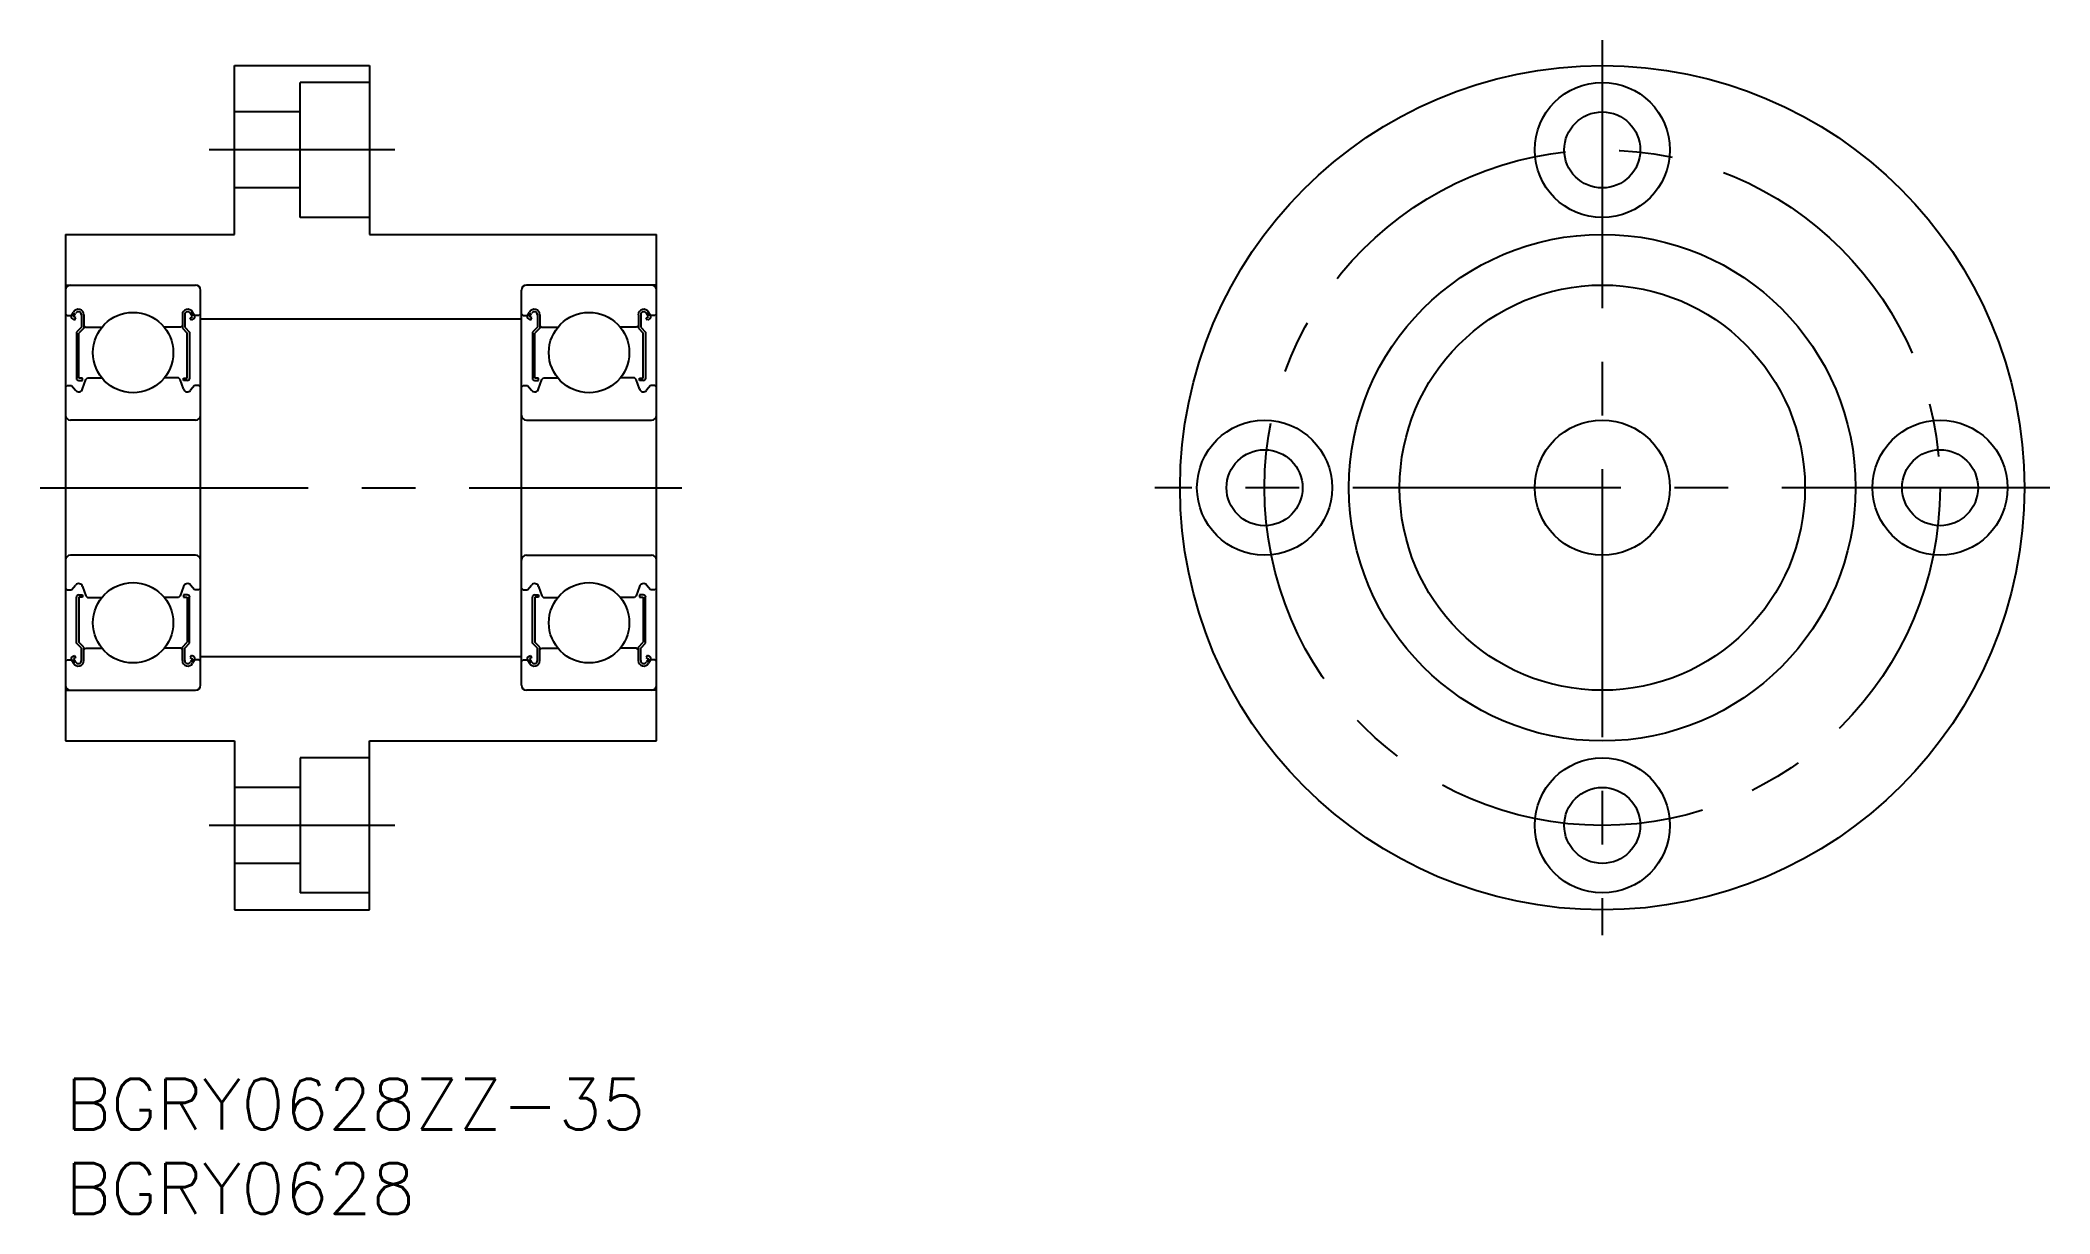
# Model space of a CAD drawing. Extents: x -1 to 117, y -8 to 61.
import ezdxf

# ---------------------------------------------------------------- set-up
doc = ezdxf.new("R2010")
doc.units = 0
doc.header["$LTSCALE"] = 0.5
doc.linetypes.add('CENTER', pattern=[50.8, 31.75, -6.35, 6.35, -6.35])
for name, color, linetype in [('MSM_CENTER', 1, 'CENTER'), ('MSM_CONTINUOUS', 7, 'CONTINUOUS'), ('MSM_PART_NUMBER', 7, 'CONTINUOUS')]:
    doc.layers.add(name, color=color, linetype=linetype)
doc.styles.get("Standard").update_dxf_attribs({"font": 'txt.shx', "height": 3, "bigfont": 'bigfont.shx'})

# ---------------------------------------------------------------- blocks, each defined once
blk = doc.blocks.new('*U2')
at = {"layer": 'MSM_PART_NUMBER'}
blk.add_text('BGRY0628ZZ-35', height=3, dxfattribs=at).set_placement((0, -3))
blk = doc.blocks.new('*U3')
at = {"layer": 'MSM_PART_NUMBER'}
blk.add_text('BGRY0628', height=3, dxfattribs=at).set_placement((0, -8))

msp = doc.modelspace()

# ---------------------------------------------------------------- linework, layer by layer
at = {"layer": 'MSM_CENTER'}
for p, q in [((91, 61.5), (91, 8.5)), ((19.5, 55), (8.5, 55)), ((-1.5, 35), (36.5, 35)), ((117.5, 35), (64.5, 35)), ((19.5, 15), (8.5, 15))]:
    msp.add_line(p, q, dxfattribs=at)
msp.add_circle((91, 35), 20, dxfattribs=at)
at = {"layer": 'MSM_CONTINUOUS'}
for p, q in [((10, 60), (18, 60)), ((10, 50), (10, 60)), ((18, 60), (18, 50)), ((13.9, 51), (13.9, 59)), ((18, 59), (13.9, 59)), ((13.9, 57.25), (10, 57.25)), ((13.9, 52.75), (10, 52.75)), ((0, 50), (0, 20)), ((0, 50), (10, 50)), ((18, 51), (13.9, 51)), ((18, 50), (35, 50)), ((35, 20), (35, 50)), ((0, 47), (7.7, 47)), ((8, 23.3), (8, 46.7)), ((27, 23.3), (27, 46.7)), ((35, 47), (27.3, 47)), ((0, 45.3), (0.1, 45.2)), ((0.36, 45.2), (0.48, 45.4)), ((0.48, 45.13), (0.6, 45.33)), ((0.94, 45.24), (0.94, 44.5)), ((1.08, 45.24), (1.08, 44.44)), ((6.92, 45.24), (6.92, 44.44)), ((7.06, 45.24), (7.06, 44.5)), ((7.52, 45.13), (7.4, 45.33)), ((7.64, 45.2), (7.52, 45.4)), ((8, 45.3), (7.9, 45.2)), ((27, 45.3), (27.1, 45.2)), ((27.36, 45.2), (27.48, 45.4)), ((27.48, 45.13), (27.6, 45.33)), ((27.94, 45.24), (27.94, 44.5)), ((28.08, 45.24), (28.08, 44.44)), ((33.92, 45.24), (33.92, 44.44)), ((34.06, 45.24), (34.06, 44.5)), ((34.52, 45.13), (34.4, 45.33)), ((34.64, 45.2), (34.52, 45.4)), ((35, 45.3), (34.9, 45.2)), ((0.1, 45.2), (0.36, 45.2)), ((0.41, 45), (0.54, 44.93)), ((0.61, 45.06), (0.48, 45.13)), ((0.54, 44.93), (0.61, 45.06)), ((0.94, 44.5), (0.65, 44.21)), ((0.65, 44.21), (0.65, 41.49)), ((1.08, 44.44), (0.79, 44.15)), ((0.79, 41.49), (0.79, 44.15)), ((1.08, 44.6), (1.18, 44.5)), ((1.18, 44.5), (2.15, 44.5)), ((6.82, 44.5), (5.85, 44.5)), ((6.92, 44.6), (6.82, 44.5)), ((6.92, 44.44), (7.21, 44.15)), ((7.06, 44.5), (7.35, 44.21)), ((7.21, 41.49), (7.21, 44.15)), ((7.35, 44.21), (7.35, 41.49)), ((7.39, 45.06), (7.52, 45.13)), ((7.46, 44.93), (7.39, 45.06)), ((7.59, 45), (7.46, 44.93)), ((7.9, 45.2), (7.64, 45.2)), ((8, 45), (27, 45)), ((27.1, 45.2), (27.36, 45.2)), ((27.41, 45), (27.54, 44.93)), ((27.61, 45.06), (27.48, 45.13)), ((27.54, 44.93), (27.61, 45.06)), ((27.94, 44.5), (27.65, 44.21)), ((27.65, 44.21), (27.65, 41.49)), ((28.08, 44.44), (27.79, 44.15)), ((27.79, 41.49), (27.79, 44.15)), ((28.08, 44.6), (28.18, 44.5)), ((28.18, 44.5), (29.15, 44.5)), ((33.82, 44.5), (32.85, 44.5)), ((33.92, 44.6), (33.82, 44.5)), ((33.92, 44.44), (34.21, 44.15)), ((34.06, 44.5), (34.35, 44.21)), ((34.21, 41.49), (34.21, 44.15)), ((34.35, 44.21), (34.35, 41.49)), ((34.39, 45.06), (34.52, 45.13)), ((34.46, 44.93), (34.39, 45.06)), ((34.59, 45), (34.46, 44.93)), ((34.9, 45.2), (34.64, 45.2)), ((0, 40.95), (0.1, 41.05)), ((0.1, 41.05), (0.36, 41.05)), ((0.36, 41.05), (0.59, 40.77)), ((1.01, 41.49), (0.79, 41.49)), ((0.79, 41.35), (1.01, 41.35)), ((1.01, 41.35), (1.01, 41.49)), ((1.01, 40.85), (1.21, 41.41)), ((1.21, 41.41), (1.31, 41.5)), ((1.31, 41.5), (2.15, 41.5)), ((6.69, 41.5), (5.85, 41.5)), ((6.79, 41.41), (6.69, 41.5)), ((6.99, 40.85), (6.79, 41.41)), ((6.99, 41.35), (6.99, 41.49)), ((6.99, 41.49), (7.21, 41.49)), ((7.21, 41.35), (6.99, 41.35)), ((7.64, 41.05), (7.41, 40.77)), ((7.9, 41.05), (7.64, 41.05)), ((8, 40.95), (7.9, 41.05)), ((27, 40.95), (27.1, 41.05)), ((27.1, 41.05), (27.36, 41.05)), ((27.36, 41.05), (27.59, 40.77)), ((28.01, 41.49), (27.79, 41.49)), ((27.79, 41.35), (28.01, 41.35)), ((28.01, 41.35), (28.01, 41.49)), ((28.01, 40.85), (28.21, 41.41)), ((28.21, 41.41), (28.31, 41.5)), ((28.31, 41.5), (29.15, 41.5)), ((33.69, 41.5), (32.85, 41.5)), ((33.79, 41.41), (33.69, 41.5)), ((33.99, 40.85), (33.79, 41.41)), ((33.99, 41.49), (34.21, 41.49)), ((33.99, 41.35), (33.99, 41.49)), ((34.21, 41.35), (33.99, 41.35)), ((34.64, 41.05), (34.41, 40.77)), ((34.9, 41.05), (34.64, 41.05)), ((35, 40.95), (34.9, 41.05)), ((7.7, 39), (0.3, 39)), ((27.3, 39), (34.7, 39)), ((7.7, 31), (0.3, 31)), ((27.3, 31), (34.7, 31)), ((0, 29.05), (0.1, 28.95)), ((0.1, 28.95), (0.36, 28.95)), ((0.36, 28.95), (0.59, 29.23)), ((0.79, 28.65), (1.01, 28.65)), ((1.01, 29.15), (1.21, 28.59)), ((1.01, 28.65), (1.01, 28.51)), ((1.21, 28.59), (1.31, 28.5)), ((6.79, 28.59), (6.69, 28.5)), ((6.99, 29.15), (6.79, 28.59)), ((6.99, 28.65), (6.99, 28.51)), ((7.21, 28.65), (6.99, 28.65)), ((7.64, 28.95), (7.41, 29.23)), ((7.9, 28.95), (7.64, 28.95)), ((8, 29.05), (7.9, 28.95)), ((27, 29.05), (27.1, 28.95)), ((27.1, 28.95), (27.36, 28.95)), ((27.36, 28.95), (27.59, 29.23)), ((27.79, 28.65), (28.01, 28.65)), ((28.01, 29.15), (28.21, 28.59)), ((28.01, 28.65), (28.01, 28.51)), ((28.21, 28.59), (28.31, 28.5)), ((33.79, 28.59), (33.69, 28.5)), ((33.99, 29.15), (33.79, 28.59)), ((33.99, 28.65), (33.99, 28.51)), ((34.21, 28.65), (33.99, 28.65)), ((34.64, 28.95), (34.41, 29.23)), ((34.9, 28.95), (34.64, 28.95)), ((35, 29.05), (34.9, 28.95)), ((0.65, 25.79), (0.65, 28.51)), ((0.79, 28.51), (0.79, 25.85)), ((1.01, 28.51), (0.79, 28.51)), ((1.31, 28.5), (2.15, 28.5)), ((6.69, 28.5), (5.85, 28.5)), ((6.99, 28.51), (7.21, 28.51)), ((7.21, 28.51), (7.21, 25.85)), ((7.35, 25.79), (7.35, 28.51)), ((27.65, 25.79), (27.65, 28.51)), ((27.79, 28.51), (27.79, 25.85)), ((28.01, 28.51), (27.79, 28.51)), ((28.31, 28.5), (29.15, 28.5)), ((33.69, 28.5), (32.85, 28.5)), ((33.99, 28.51), (34.21, 28.51)), ((34.21, 28.51), (34.21, 25.85)), ((34.35, 25.79), (34.35, 28.51)), ((0.41, 25), (0.54, 25.07)), ((0.54, 25.07), (0.61, 24.94)), ((0.94, 25.5), (0.65, 25.79)), ((1.08, 25.56), (0.79, 25.85)), ((0.94, 24.76), (0.94, 25.5)), ((1.08, 24.76), (1.08, 25.56)), ((1.08, 25.4), (1.18, 25.5)), ((1.18, 25.5), (2.15, 25.5)), ((6.82, 25.5), (5.85, 25.5)), ((6.92, 25.4), (6.82, 25.5)), ((6.92, 25.56), (7.21, 25.85)), ((6.92, 24.76), (6.92, 25.56)), ((7.06, 25.5), (7.35, 25.79)), ((7.06, 24.76), (7.06, 25.5)), ((7.46, 25.07), (7.39, 24.94)), ((7.59, 25), (7.46, 25.07)), ((8, 25), (27, 25)), ((27.41, 25), (27.54, 25.07)), ((27.54, 25.07), (27.61, 24.94)), ((27.94, 25.5), (27.65, 25.79)), ((28.08, 25.56), (27.79, 25.85)), ((27.94, 24.76), (27.94, 25.5)), ((28.08, 24.76), (28.08, 25.56)), ((28.08, 25.4), (28.18, 25.5)), ((28.18, 25.5), (29.15, 25.5)), ((33.82, 25.5), (32.85, 25.5)), ((33.92, 25.4), (33.82, 25.5)), ((33.92, 25.56), (34.21, 25.85)), ((33.92, 24.76), (33.92, 25.56)), ((34.06, 25.5), (34.35, 25.79)), ((34.06, 24.76), (34.06, 25.5)), ((34.46, 25.07), (34.39, 24.94)), ((34.59, 25), (34.46, 25.07)), ((0, 24.7), (0.1, 24.8)), ((0.1, 24.8), (0.36, 24.8)), ((0.36, 24.8), (0.48, 24.6)), ((0.61, 24.94), (0.48, 24.87)), ((0.48, 24.87), (0.6, 24.67)), ((7.39, 24.94), (7.52, 24.87)), ((7.52, 24.87), (7.4, 24.67)), ((7.64, 24.8), (7.52, 24.6)), ((7.9, 24.8), (7.64, 24.8)), ((8, 24.7), (7.9, 24.8)), ((27, 24.7), (27.1, 24.8)), ((27.1, 24.8), (27.36, 24.8)), ((27.36, 24.8), (27.48, 24.6)), ((27.61, 24.94), (27.48, 24.87)), ((27.48, 24.87), (27.6, 24.67)), ((34.39, 24.94), (34.52, 24.87)), ((34.52, 24.87), (34.4, 24.67)), ((34.64, 24.8), (34.52, 24.6)), ((34.9, 24.8), (34.64, 24.8)), ((35, 24.7), (34.9, 24.8)), ((0, 23), (7.7, 23)), ((35, 23), (27.3, 23)), ((0, 20), (10, 20)), ((10, 20), (10, 10)), ((18, 20), (35, 20)), ((18, 10), (18, 20)), ((13.9, 19), (13.9, 11)), ((18, 19), (13.9, 19)), ((13.9, 17.25), (10, 17.25)), ((13.9, 12.75), (10, 12.75)), ((18, 11), (13.9, 11)), ((10, 10), (18, 10))]:
    msp.add_line(p, q, dxfattribs=at)
for centre, radius in [((91, 35), 25), ((91, 55), 4), ((91, 55), 2.25), ((91, 35), 15), ((91, 35), 12), ((4, 43), 2.38), ((31, 43), 2.38), ((71, 35), 4), ((91, 35), 4), ((111, 35), 4), ((71, 35), 2.25), ((111, 35), 2.25), ((4, 27), 2.38), ((31, 27), 2.38), ((91, 15), 4), ((91, 15), 2.25)]:
    msp.add_circle(centre, radius, dxfattribs=at)
for centre, radius, start, end in [((0.3, 46.7), 0.3, 90, 180), ((7.7, 46.7), 0.3, 0, 90), ((27.3, 46.7), 0.3, 90, 180), ((34.7, 46.7), 0.3, 0, 90), ((0.76, 45.24), 0.323, 0, 150.0014), ((0.76, 45.24), 0.179, 0, 150.0026), ((7.24, 45.24), 0.323, 29.9986, 180), ((7.24, 45.24), 0.179, 29.9974, 180), ((27.76, 45.24), 0.323, 0, 150.0014), ((27.76, 45.24), 0.179, 0, 150.0026), ((34.24, 45.24), 0.323, 29.9986, 180), ((34.24, 45.24), 0.179, 29.9974, 180), ((0.48, 45.13), 0.144, 149.9888, 240.0043), ((7.52, 45.13), 0.144, 299.9957, 30.0112), ((27.48, 45.13), 0.144, 149.9888, 240.0043), ((34.52, 45.13), 0.144, 299.9957, 30.0112), ((0.78, 40.92), 0.241, 220.0019, 343.1525), ((0.79, 41.49), 0.144, 180, 270), ((7.22, 40.92), 0.241, 196.8475, 319.9981), ((7.21, 41.49), 0.144, 270, 360), ((27.78, 40.92), 0.241, 220.0019, 343.1525), ((27.79, 41.49), 0.144, 180, 270), ((34.22, 40.92), 0.241, 196.8475, 319.9981), ((34.21, 41.49), 0.144, 270, 360), ((0.3, 39.3), 0.3, 180, 270), ((7.7, 39.3), 0.3, 270, 0), ((27.3, 39.3), 0.3, 180, 270), ((34.7, 39.3), 0.3, 270, 0), ((0.3, 30.7), 0.3, 90, 180), ((7.7, 30.7), 0.3, 0, 90), ((27.3, 30.7), 0.3, 90, 180), ((34.7, 30.7), 0.3, 0, 90), ((0.78, 29.08), 0.241, 16.8475, 139.9981), ((0.79, 28.51), 0.144, 90, 180), ((7.22, 29.08), 0.241, 40.0019, 163.1525), ((7.21, 28.51), 0.144, 0, 90), ((27.78, 29.08), 0.241, 16.8475, 139.9981), ((27.79, 28.51), 0.144, 90, 180), ((34.22, 29.08), 0.241, 40.0019, 163.1525), ((34.21, 28.51), 0.144, 0, 90), ((0.48, 24.87), 0.144, 119.9957, 210.0112), ((7.52, 24.87), 0.144, 329.9888, 60.0043), ((27.48, 24.87), 0.144, 119.9957, 210.0112), ((34.52, 24.87), 0.144, 329.9888, 60.0043), ((0.76, 24.76), 0.323, 209.9986, 0), ((0.76, 24.76), 0.179, 209.9974, 0), ((7.24, 24.76), 0.323, 180, 330.0014), ((7.24, 24.76), 0.179, 180, 330.0026), ((27.76, 24.76), 0.323, 209.9986, 0), ((27.76, 24.76), 0.179, 209.9974, 0), ((34.24, 24.76), 0.323, 180, 330.0014), ((34.24, 24.76), 0.179, 180, 330.0026), ((0.3, 23.3), 0.3, 180, 270), ((7.7, 23.3), 0.3, 270, 0), ((27.3, 23.3), 0.3, 180, 270), ((34.7, 23.3), 0.3, 270, 0)]:
    msp.add_arc(centre, radius, start, end, dxfattribs=at)

# ---------------------------------------------------------------- block references
for name in ['*U2', '*U3']:
    msp.add_blockref(name, (0, 0), dxfattribs=at)

doc.saveas('drawing.dxf')
